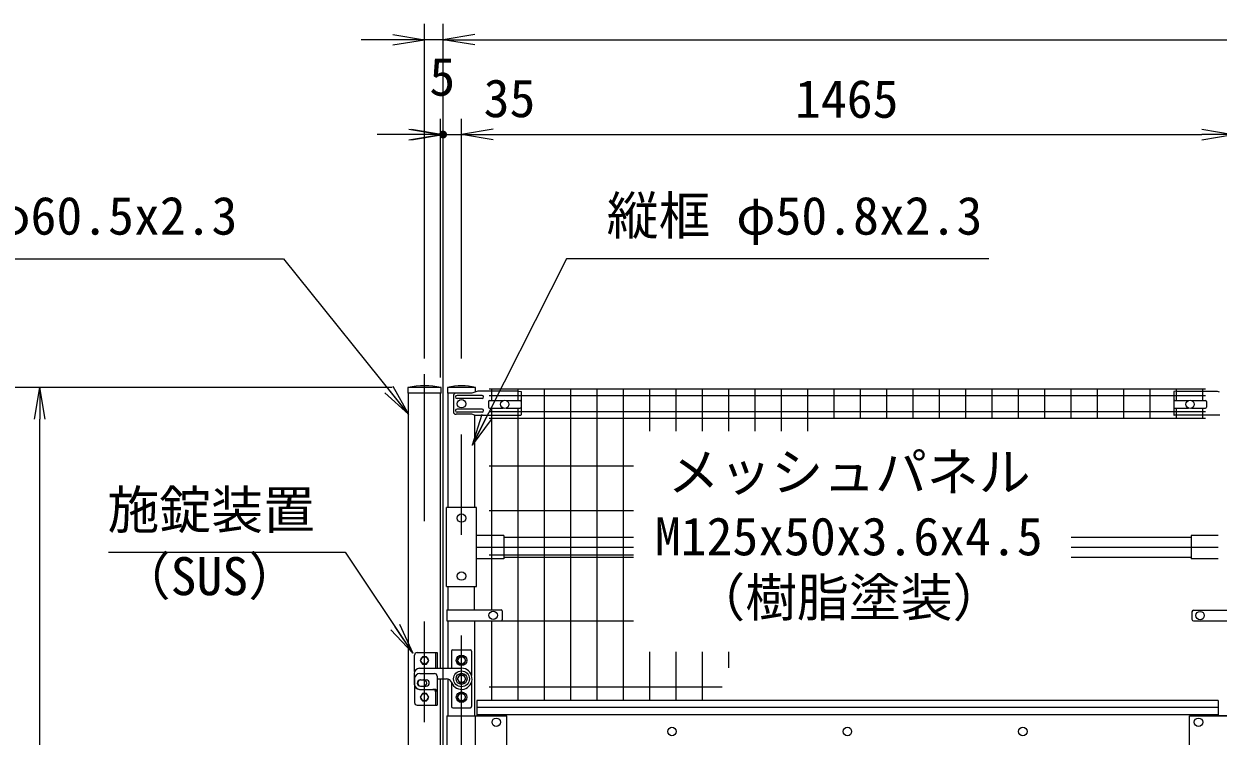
# Model space of a CAD drawing. Units: millimetres, scale not verified. Extents: x -6300 to 6300, y -4455 to 4455.
# Drawn here: x -5038 to -2771, y 480 to 1832 of the extents above; entities that cross this region are included whole.
import ezdxf
from ezdxf.enums import TextEntityAlignment as Align

# ---------------------------------------------------------------- set-up
doc = ezdxf.new("R2010")
doc.units = ezdxf.units.MM
doc.header["$LTSCALE"] = 30
doc.linetypes.add('USER1', pattern=[50.8, 31.75, -6.35, 6.35, -6.35])
for name, color, linetype, lineweight in [('0-0_D-STR-DIM', 7, 'Continuous', 9), ('0-1_0', 7, 'Continuous', 9), ('0-2_D-STR1', 1, 'Continuous', 18), ('0-3_D-BMK', 2, 'USER1', 13), ('0-4_D-STR3', 3, 'Continuous', 13), ('0-5_D-STR2', 7, 'Continuous', 9), ('0-7_D-STR-TXT', 7, 'Continuous', 9)]:
    doc.layers.add(name, color=color, linetype=linetype, lineweight=lineweight)
doc.styles.add('ＭＳ ゴシック', font='')
doc.styles.get('ＭＳ ゴシック').set_extended_font_data('MS Gothic')

# ---------------------------------------------------------------- blocks, each defined once
blk = doc.blocks.new('_Open')
at = {"layer": '0-1_0'}
blk.add_line((-30, 5), (0, 0), dxfattribs=at)
blk.add_lwpolyline([(-30, -5), (0, 0), (-30, 0)], dxfattribs=at)
blk = doc.blocks.new('_DotSmall')
at = {"layer": '0-1_0'}
for points in [[(0, 0), (-3.75, 0), (-3.72, 0.47)], [(0, 0), (-3.72, -0.47), (-3.75, 0)], [(0, 0), (-3.72, 0.47), (-3.63, 0.93)], [(0, 0), (-3.63, -0.93), (-3.72, -0.47)], [(0, 0), (-3.63, 0.93), (-3.49, 1.38)], [(0, 0), (-3.49, -1.38), (-3.63, -0.93)], [(0, 0), (-3.49, 1.38), (-3.29, 1.81)], [(0, 0), (-3.29, -1.81), (-3.49, -1.38)], [(0, 0), (-3.29, 1.81), (-3.03, 2.2)], [(0, 0), (-3.03, -2.2), (-3.29, -1.81)], [(0, 0), (-3.03, 2.2), (-2.73, 2.57)], [(0, 0), (-2.73, -2.57), (-3.03, -2.2)], [(0, 0), (-2.73, 2.57), (-2.39, 2.89)], [(0, 0), (-2.39, -2.89), (-2.73, -2.57)], [(0, 0), (-2.39, 2.89), (-2.01, 3.17)], [(0, 0), (-2.01, -3.17), (-2.39, -2.89)], [(0, 0), (-2.01, 3.17), (-1.6, 3.39)], [(0, 0), (-1.6, -3.39), (-2.01, -3.17)], [(0, 0), (-1.6, 3.39), (-1.16, 3.57)], [(0, 0), (-1.16, -3.57), (-1.6, -3.39)], [(0, 0), (-1.16, 3.57), (-0.7, 3.68)], [(0, 0), (-0.7, -3.68), (-1.16, -3.57)], [(0, 0), (-0.7, 3.68), (-0.24, 3.74)], [(0, 0), (-0.24, -3.74), (-0.7, -3.68)], [(0, 0), (-0.24, 3.74), (0.24, 3.74)], [(0, 0), (0.24, -3.74), (-0.24, -3.74)], [(0, 0), (0.24, 3.74), (0.7, 3.68)], [(0, 0), (0.7, 3.68), (1.16, 3.57)], [(0, 0), (1.16, 3.57), (1.6, 3.39)], [(0, 0), (1.6, 3.39), (2.01, 3.17)], [(0, 0), (2.01, 3.17), (2.39, 2.89)], [(0, 0), (2.39, 2.89), (2.73, 2.57)], [(0, 0), (2.73, 2.57), (3.03, 2.2)], [(0, 0), (3.03, 2.2), (3.29, 1.81)], [(0, 0), (3.29, 1.81), (3.49, 1.38)], [(0, 0), (3.49, 1.38), (3.63, 0.93)], [(0, 0), (3.63, 0.93), (3.72, 0.47)], [(0, 0), (3.72, 0.47), (3.75, 0)], [(0, 0), (0.7, -3.68), (0.24, -3.74)], [(0, 0), (1.16, -3.57), (0.7, -3.68)], [(0, 0), (1.6, -3.39), (1.16, -3.57)], [(0, 0), (2.01, -3.17), (1.6, -3.39)], [(0, 0), (2.39, -2.89), (2.01, -3.17)], [(0, 0), (2.73, -2.57), (2.39, -2.89)], [(0, 0), (3.03, -2.2), (2.73, -2.57)], [(0, 0), (3.29, -1.81), (3.03, -2.2)], [(0, 0), (3.49, -1.38), (3.29, -1.81)], [(0, 0), (3.63, -0.93), (3.49, -1.38)], [(0, 0), (3.72, -0.47), (3.63, -0.93)], [(0, 0), (3.75, 0), (3.72, -0.47)]]:
    blk.add_solid(points, dxfattribs=at)

msp = doc.modelspace()

# ---------------------------------------------------------------- linework, layer by layer
at = {"layer": '0-0_D-STR-DIM'}
for p, q in [((-4277.68, 1197.08), (-4277.68, 1832.08)), ((-4242.43, -170.92), (-4242.43, 1832.08)), ((-4242.43, -170.92), (-4242.43, 1832.08)), ((-4337.68, 1802.08), (-4397.68, 1802.08)), ((-4242.43, 1802.08), (-4277.68, 1802.08)), ((-4182.43, 1802.08), (-1302.43, 1802.08)), ((-4182.43, 1802.08), (-4122.43, 1802.08)), ((-4247.43, 1161.08), (-4247.43, 1652.08)), ((-4242.43, 1172.08), (-4242.43, 1652.08)), ((-4242.43, 1172.08), (-4242.43, 1652.08)), ((-4242.43, -170.92), (-4242.43, 1652.08)), ((-4207.43, 1197.08), (-4207.43, 1652.08)), ((-4207.43, 1197.08), (-4207.43, 1652.08)), ((-4207.43, 1197.08), (-4207.43, 1652.08)), ((-4307.43, 1622.08), (-4367.43, 1622.08)), ((-4302.43, 1622.08), (-4362.43, 1622.08)), ((-4242.43, 1622.08), (-4302.43, 1622.08)), ((-4242.43, 1622.08), (-4247.43, 1622.08)), ((-4242.43, 1622.08), (-4207.43, 1622.08)), ((-4242.43, 1622.08), (-4207.43, 1622.08)), ((-4242.43, 1622.08), (-4182.43, 1622.08)), ((-4147.43, 1622.08), (-2802.43, 1622.08)), ((-4147.43, 1622.08), (-4087.43, 1622.08)), ((-4147.43, 1622.08), (-4087.43, 1622.08)), ((-4339.13, 1142.08), (-5217.93, 1142.08)), ((-4339.13, 1142.08), (-5037.93, 1142.08)), ((-5007.93, -300.92), (-5007.93, 1082.08))]:
    msp.add_line(p, q, dxfattribs=at)
at = {"layer": '0-2_D-STR1'}
for p, q in [((-4246.23, 1142.08), (-4309.13, 1142.08)), ((-4309.13, 1142.08), (-4309.13, 1131.08)), ((-4246.23, 1131.08), (-4246.23, 1142.08)), ((-4180.83, 1142.08), (-4234.03, 1142.08)), ((-4234.03, 1142.08), (-4234.03, 1131.08)), ((-4180.83, 1133.58), (-4180.83, 1142.08)), ((-4246.23, 1131.08), (-4309.13, 1131.08)), ((-4307.93, -610.92), (-4307.93, 1131.08)), ((-4247.43, 609.08), (-4247.43, 1131.08)), ((-4188.07, 1131.08), (-4234.03, 1131.08)), ((-4232.83, 914.07), (-4232.83, 1131.08)), ((-4182.03, 914.07), (-4182.03, 1089.26)), ((-4127.43, 858.12), (-3880.87, 858.12)), ((-3050.43, 858.12), (-2822.43, 858.12)), ((-4127.43, 820.02), (-3880.87, 820.02)), ((-3050.43, 820.02), (-2822.43, 820.02)), ((-4232.83, 720.07), (-4232.83, 764.07)), ((-4183.03, 720.07), (-4183.03, 764.07)), ((-4232.83, 609.08), (-4232.83, 699.07)), ((-4182.03, 519.08), (-4182.03, 699.07)), ((-4247.43, -610.92), (-4247.43, 589.08)), ((-4232.83, 519.08), (-4232.83, 588.65))]:
    msp.add_line(p, q, dxfattribs=at)
for centre, radius, start, end in [((-4277.68, 978.73), 166.35, 79.10214, 100.89786), ((-4207.43, 1025.65), 119.43, 77.13052, 102.86948)]:
    msp.add_arc(centre, radius, start, end, dxfattribs=at)
at = {"layer": '0-3_D-BMK'}
for p, q in [((-4277.68, -635.92), (-4277.68, 1167.08)), ((-4207.43, -280.92), (-4207.43, 1167.08)), ((-4179.83, 839.07), (-3880.87, 839.07)), ((-3050.43, 839.07), (-2771.03, 839.07))]:
    msp.add_line(p, q, dxfattribs=at)
at = {"layer": '0-4_D-STR3'}
for p, q in [((-4176.52, 1135.08), (-4188.07, 1131.08)), ((-4099.43, 1135.08), (-4176.52, 1135.08)), ((-4099.43, 1135.08), (-4094.43, 1134.08)), ((-4094.43, 1134.08), (-4094.43, 1090.26)), ((-2850.43, 1135.08), (-2855.43, 1134.08)), ((-2855.43, 1134.08), (-2855.43, 1090.26)), ((-2850.43, 1135.08), (-2773.34, 1135.08)), ((-2773.34, 1135.08), (-2769.03, 1133.58)), ((-4222.92, 1126.08), (-4222.92, 1096.08)), ((-4188.07, 1131.08), (-4217.92, 1131.08)), ((-4168.43, 1127.08), (-4215.84, 1127.08)), ((-4168.43, 1121.08), (-4215.84, 1121.08)), ((-4156.43, 1115.55), (-4156.43, 1104.55)), ((-4154.43, 1117.55), (-4128.22, 1117.55)), ((-4122.65, 1117.55), (-4096.43, 1117.55)), ((-4094.43, 1115.55), (-4094.43, 1104.55)), ((-2855.43, 1115.55), (-2855.43, 1104.55)), ((-2853.43, 1117.55), (-2827.22, 1117.55)), ((-2821.65, 1117.55), (-2795.43, 1117.55)), ((-2793.43, 1115.55), (-2793.43, 1104.55)), ((-4188.07, 1091.08), (-4217.92, 1091.08)), ((-4168.43, 1101.08), (-4215.84, 1101.08)), ((-4168.43, 1095.08), (-4215.84, 1095.08)), ((-4182.82, 1089.26), (-4188.07, 1091.08)), ((-4182.82, 1089.26), (-4095.43, 1089.26)), ((-4154.43, 1102.55), (-4128.22, 1102.55)), ((-4122.65, 1102.55), (-4096.43, 1102.55)), ((-2767.83, 1089.26), (-2854.43, 1089.26)), ((-2853.43, 1102.55), (-2827.22, 1102.55)), ((-2821.65, 1102.55), (-2795.43, 1102.55)), ((-4236.03, 764.07), (-4236.03, 914.07)), ((-4178.83, 914.07), (-4236.03, 914.07)), ((-4127.43, 861.07), (-4178.83, 861.07)), ((-4127.43, 861.07), (-4127.43, 817.07)), ((-2822.43, 861.07), (-2822.43, 817.07)), ((-2771.03, 861.07), (-2822.43, 861.07)), ((-4127.43, 817.07), (-4178.83, 817.07)), ((-2771.03, 817.07), (-2822.43, 817.07)), ((-4235.13, 720.07), (-4132.44, 720.07)), ((-4235.13, 720.07), (-4235.13, 699.07)), ((-4130.44, 718.07), (-4130.44, 701.07)), ((-2820.93, 716.07), (-2820.93, 702.07)), ((-2817.93, 719.07), (-2666.93, 719.07)), ((-4235.13, 699.07), (-4132.44, 699.07)), ((-2817.93, 699.07), (-2666.93, 699.07)), ((-4291.68, 639.08), (-4253.68, 639.08)), ((-4256.68, 639.08), (-4256.68, 609.08)), ((-4253.68, 639.08), (-4253.68, 609.08)), ((-4226.43, 641.83), (-4226.43, 609.08)), ((-4224.18, 644.08), (-4190.68, 644.08)), ((-4188.43, 641.83), (-4188.43, 595.32)), ((-4296.68, 602.88), (-4296.68, 634.08)), ((-4297.43, 599.08), (-4297.43, 579.08)), ((-4287.43, 609.08), (-4207.43, 609.08)), ((-4286.68, 599.08), (-4258.68, 599.08)), ((-4253.68, 594.08), (-4253.68, 539.08)), ((-4253.68, 594.08), (-4253.68, 539.08)), ((-4296.68, 589.08), (-4296.68, 579.08)), ((-4296.68, 575.28), (-4296.68, 544.08)), ((-4286.68, 569.08), (-4258.68, 569.08)), ((-4285.43, 587.08), (-4279.43, 587.08)), ((-4285.43, 575.08), (-4279.43, 575.08)), ((-4284.68, 587.08), (-4274.68, 587.08)), ((-4284.68, 575.08), (-4274.68, 575.08)), ((-4253.68, 589.08), (-4235.7, 589.08)), ((-4226.43, 582.82), (-4226.43, 536.33)), ((-4188.43, 582.83), (-4188.43, 536.33)), ((-4256.68, 564.08), (-4256.68, 539.08)), ((-2771.43, 548.23), (-4178.43, 548.23)), ((-4178.43, 548.23), (-4178.43, 519.08)), ((-2771.43, 548.23), (-2771.43, 519.08)), ((-4291.68, 539.08), (-4253.68, 539.08)), ((-4224.18, 534.08), (-4190.68, 534.08)), ((-2771.43, 534.59), (-4178.43, 534.59)), ((-4235.63, 519.08), (-4235.63, 459.08)), ((-4235.63, 519.08), (-4121.18, 519.08)), ((-4181.18, 459.08), (-4181.18, 519.08)), ((-2771.43, 520.96), (-4178.43, 520.96)), ((-4121.18, 459.08), (-4121.18, 519.08)), ((-2659.43, 519.08), (-2825.43, 519.08)), ((-2825.43, 519.08), (-2659.43, 519.08)), ((-2825.43, 459.08), (-2825.43, 519.08))]:
    msp.add_line(p, q, dxfattribs=at)
msp.add_lwpolyline([(-4236.03, 764.07), (-4178.83, 764.07), (-4178.83, 914.07)], dxfattribs=at)
for points in [[(-4285.78, 624.08), (-4281.73, 617.06), (-4273.63, 617.06), (-4269.58, 624.08), (-4273.63, 631.09), (-4281.73, 631.09)], [(-4211.48, 631.09), (-4215.53, 624.08), (-4211.48, 617.06), (-4203.38, 617.06), (-4199.33, 624.08), (-4203.38, 631.09)], [(-4211.48, 596.09), (-4215.53, 589.08), (-4211.48, 582.06), (-4203.38, 582.06), (-4199.33, 589.08), (-4203.38, 596.09)], [(-4281.73, 561.09), (-4285.78, 554.08), (-4281.73, 547.06), (-4273.63, 547.06), (-4269.58, 554.08), (-4273.63, 561.09)], [(-4211.48, 561.09), (-4215.53, 554.08), (-4211.48, 547.06), (-4203.38, 547.06), (-4199.33, 554.08), (-4203.38, 561.09)]]:
    msp.add_lwpolyline(points, close=True, dxfattribs=at)
for centre, radius in [((-4207.43, 1111.08), 8), ((-4125.43, 1110.05), 8), ((-2824.43, 1110.05), 8), ((-4207.43, 894.07), 8), ((-4207.43, 784.07), 8), ((-4147.43, 709.57), 8), ((-2805.43, 709.07), 8), ((-4277.68, 624.08), 7.03), ((-4207.43, 624.08), 10), ((-4207.43, 624.08), 7.03), ((-4207.43, 589.08), 15), ((-4207.43, 589.08), 10.5), ((-4207.43, 589.08), 7.03), ((-4277.68, 554.08), 7.03), ((-4207.43, 554.08), 10), ((-4207.43, 554.08), 7.03), ((-4141.43, 506.58), 8), ((-2808.43, 506.58), 8), ((-3807.94, 489.08), 8), ((-3474.94, 489.08), 8), ((-3141.94, 489.08), 8)]:
    msp.add_circle(centre, radius, dxfattribs=at)
for centre, radius, start, end in [((-4217.92, 1126.08), 5, 90, 180), ((-4215.84, 1124.08), 3, 90, 270), ((-4168.43, 1124.08), 3, 270, 90), ((-4154.43, 1115.55), 2, 90, 180), ((-4096.43, 1115.55), 2, 0, 90), ((-2853.43, 1115.55), 2, 90, 180), ((-2795.43, 1115.55), 2, 0, 90), ((-4217.92, 1096.08), 5, 180, 270), ((-4215.84, 1098.08), 3, 90, 270), ((-4168.43, 1098.08), 3, 270, 90), ((-4154.43, 1104.55), 2, 180, 270), ((-4096.43, 1104.55), 2, 270, 0), ((-4095.43, 1090.26), 1, 270, 0), ((-2853.43, 1104.55), 2, 180, 270), ((-2854.43, 1090.26), 1, 180, 270), ((-2795.43, 1104.55), 2, 270, 0), ((-4132.44, 718.07), 2, 0, 90), ((-2817.93, 716.07), 3, 90, 180), ((-4132.44, 701.07), 2, 270, 0), ((-2817.93, 702.07), 3, 180, 270), ((-4291.68, 634.08), 5, 90, 180), ((-4224.18, 641.83), 2.25, 90, 180), ((-4190.68, 641.83), 2.25, 0, 90), ((-4287.43, 599.08), 10, 90, 180), ((-4286.68, 589.08), 10, 90, 180), ((-4258.68, 594.08), 5, 0, 90), ((-4207.43, 589.08), 20, 200.5326, 90), ((-4287.43, 579.08), 10, 180, 270), ((-4286.68, 579.08), 10, 180, 270), ((-4285.43, 581.08), 6, 90, 270), ((-4284.68, 581.08), 6, 90, 270), ((-4279.43, 581.08), 6, 270, 90), ((-4274.68, 581.08), 6, 270, 90), ((-4261.68, 564.08), 5, 0, 90), ((-4258.68, 564.08), 5, 0, 90), ((-4235.7, 579.08), 10, 17.3687, 90), ((-4291.68, 544.08), 5, 180, 270), ((-4224.18, 536.33), 2.25, 180, 270), ((-4190.68, 536.33), 2.25, 270, 0)]:
    msp.add_arc(centre, radius, start, end, dxfattribs=at)
at = {"layer": '0-5_D-STR2'}
for p, q in [((-2794.93, 1139.07), (-4154.93, 1139.07)), ((-4149.93, 1117.55), (-4149.93, 1139.07)), ((-4099.93, 1117.55), (-4099.93, 1139.07)), ((-4049.93, 548.23), (-4049.93, 1139.07)), ((-3999.93, 548.23), (-3999.93, 1139.07)), ((-3949.93, 548.23), (-3949.93, 1139.07)), ((-3899.93, 548.23), (-3899.93, 1139.07)), ((-3849.93, 1059.26), (-3849.93, 1139.07)), ((-3799.93, 1059.26), (-3799.93, 1139.07)), ((-3749.93, 1059.26), (-3749.93, 1139.07)), ((-3699.93, 1059.26), (-3699.93, 1139.07)), ((-3649.93, 1059.26), (-3649.93, 1139.07)), ((-3599.93, 1059.26), (-3599.93, 1139.07)), ((-3549.93, 1059.26), (-3549.93, 1139.07)), ((-3499.93, 1083.07), (-3499.93, 1139.07)), ((-3449.93, 1083.07), (-3449.93, 1139.07)), ((-3399.93, 1083.07), (-3399.93, 1139.07)), ((-3349.93, 1083.07), (-3349.93, 1139.07)), ((-3299.93, 1083.07), (-3299.93, 1139.07)), ((-3249.93, 1083.07), (-3249.93, 1139.07)), ((-3199.93, 1083.07), (-3199.93, 1139.07)), ((-3149.93, 1083.07), (-3149.93, 1139.07)), ((-3099.93, 1083.07), (-3099.93, 1139.07)), ((-3049.93, 1083.07), (-3049.93, 1139.07)), ((-2999.93, 1083.07), (-2999.93, 1139.07)), ((-2949.93, 1083.07), (-2949.93, 1139.07)), ((-2899.93, 1083.07), (-2899.93, 1139.07)), ((-2849.93, 1117.55), (-2849.93, 1139.07)), ((-2799.93, 1117.55), (-2799.93, 1139.07)), ((-2794.93, 1126.2), (-4154.93, 1126.2)), ((-2794.93, 1095.95), (-4154.93, 1095.95)), ((-4149.93, 720.07), (-4149.93, 1102.55)), ((-4099.93, 548.23), (-4099.93, 1102.55)), ((-2849.93, 1083.07), (-2849.93, 1102.55)), ((-2799.93, 1083.07), (-2799.93, 1102.55)), ((-2794.93, 1083.07), (-4154.93, 1083.07)), ((-4154.93, 993.07), (-3880.87, 993.07)), ((-4154.93, 908.57), (-3880.87, 908.57)), ((-4154.93, 824.07), (-3880.87, 824.07)), ((-4154.93, 699.07), (-3880.87, 699.07)), ((-4149.93, 548.23), (-4149.93, 699.07)), ((-3849.93, 548.23), (-3849.93, 640.26)), ((-3799.93, 548.23), (-3799.93, 640.26)), ((-3749.93, 548.23), (-3749.93, 640.26)), ((-3699.93, 609.72), (-3699.93, 640.26)), ((-4154.93, 574.07), (-3712.92, 574.07))]:
    msp.add_line(p, q, dxfattribs=at)
at = {"layer": '0-7_D-STR-TXT'}
for points in [[(-5347.54, 1386.4), (-4545.52, 1386.4), (-4309.19, 1092.75)], [(-3206.21, 1386.4), (-4008.23, 1386.4), (-4186.13, 1034.15)], [(-4877.76, 829.55), (-4428.11, 829.55), (-4301.08, 639.28)]]:
    msp.add_lwpolyline(points, dxfattribs=at)

# ---------------------------------------------------------------- block references
at = {"layer": '0-0_D-STR-DIM', "xscale": 2, "yscale": 2}
for name, p in [('_Open', (-4277.68, 1802.08)), ('_Open', (-4247.43, 1622.08)), ('_Open', (-4242.43, 1622.08)), ('_DotSmall', (-4242.43, 1622.08)), ('_Open', (-2742.43, 1622.08))]:
    msp.add_blockref(name, p, dxfattribs=at)
for name, p, rotation in [('_Open', (-4242.43, 1802.08), 180), ('_Open', (-4242.43, 1802.08), 180), ('_DotSmall', (-4242.43, 1622.08), 180), ('_Open', (-4207.43, 1622.08), 180), ('_Open', (-4207.43, 1622.08), 180), ('_Open', (-4207.43, 1622.08), 180), ('_Open', (-5007.93, 1142.08), 90)]:
    msp.add_blockref(name, p, dxfattribs=dict(at, rotation=rotation))
at = {"layer": '0-7_D-STR-TXT', "xscale": 2, "yscale": 2}
for p, rotation in [((-4307.93, 1091.2), 308.82784), ((-4187.03, 1032.37), 243.20484), ((-4299.97, 637.61), 303.72832)]:
    msp.add_blockref('_Open', p, dxfattribs=dict(at, rotation=rotation))

# ---------------------------------------------------------------- texts
at = {"layer": '0-0_D-STR-DIM', "style": 'ＭＳ ゴシック'}
for s, p in [('5', (-4268.52, 1674.2)), ('35', (-4165.39, 1633.34)), ('35', (-4165.39, 1633.34)), ('1465', (-3574.31, 1632.2))]:
    msp.add_text(s, height=72.14, dxfattribs=at).set_placement(p, align=Align.BOTTOM_LEFT)
at = {"layer": '0-7_D-STR-TXT', "style": 'ＭＳ ゴシック'}
for s, p in [('門柱 φ60.5x2.3', (-5346.04, 1410.42)), ('縦框 φ50.8x2.3', (-3931.85, 1410.42)), ('メッシュパネル', (-3816.05, 923.91)), ('施錠装置', (-4879.54, 852.28)), ('M125x50x3.6x4.5', (-3840.41, 801.82)), ('（SUS）', (-4858.04, 726.23)), ('（樹脂塗装）', (-3767.32, 685.82))]:
    msp.add_text(s, height=72.14, dxfattribs=at).set_placement(p, align=Align.BOTTOM_LEFT)

doc.saveas('drawing.dxf')
